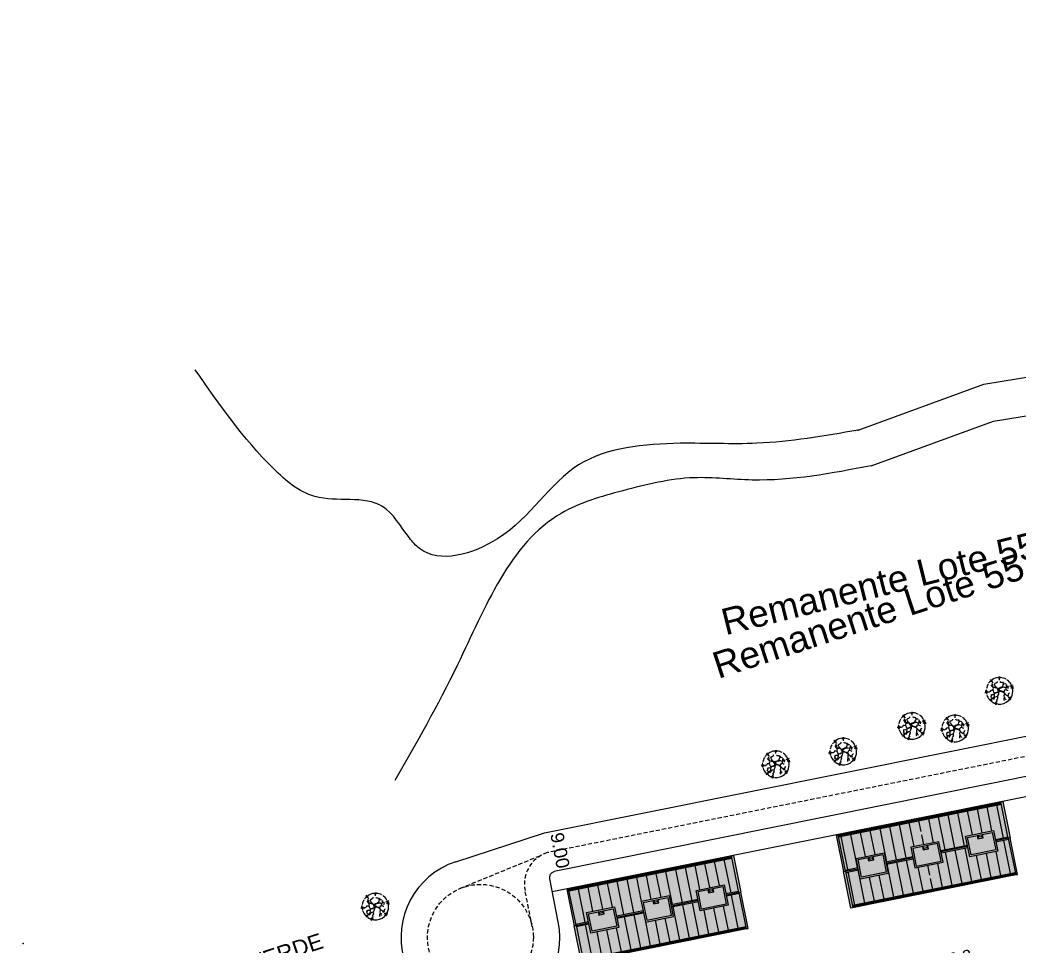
# Model space of a CAD drawing. Header units: millimetres. Extents: x -129 to 3172, y -143 to 919.
# Drawn here: x 1524.4 to 1675.5, y 736.6 to 876.7 of the extents above; entities that cross this region are included whole.
import ezdxf

# ---------------------------------------------------------------- set-up
doc = ezdxf.new("R2010")
doc.units = ezdxf.units.MM
doc.header["$LTSCALE"] = 0.1
doc.linetypes.add('HIDDEN', pattern=[9.525, 6.35, -3.175])
for name, color, linetype in [('00 LOTES', 2, 'Continuous'), ('00 LOTES TEXTO', 4, 'Continuous'), ('01', 1, 'Continuous'), ('02', 2, 'Continuous'), ('03', 3, 'Continuous'), ('CALLE_EXISTENTE', 40, 'Continuous'), ('CALLES INTERNAS', 1, 'Continuous'), ('NOMEPUNTO', 7, 'Continuous'), ('PIE_BARDA', 160, 'Continuous'), ('PLANO', 7, 'Continuous'), ('PUNTI', 7, 'Continuous')]:
    doc.layers.add(name, color=color, linetype=linetype)
doc.styles.add('ARIAL', font='arial.ttf')
doc.styles.get("Standard").update_dxf_attribs({"font": 'arial.ttf'})
doc.dimstyles.new('cota sin lineas', dxfattribs={"dimtxt": 1.8, "dimasz": 1, "dimexe": 1.25, "dimexo": 0.625, "dimgap": 1, "dimtad": 1, "dimdec": 1, "dimzin": 12, "dimdsep": 46, "dimtxsty": 'Standard', "dimblk": 'NONE', "dimcen": 2.5, "dimse1": 1, "dimse2": 1, "dimsd1": 1, "dimsd2": 1, "dimaunit": 1, "dimadec": 1, "dimazin": 3, "dimtfac": 1, "dimtdec": 1, "dimtix": 1, "dimtofl": 0, "dimtmove": 0, "dimatfit": 3, "dimldrblk": 'NONE', "dimfxl": 1, "dimarcsym": 2})
pattern_1 = [(90, (1808.4352, 457.331), (-1.5, 9e-17), [])]

# ---------------------------------------------------------------- blocks, each defined once
blk = doc.blocks.new('planta de techos')
at = {"true_color": 0x9fc6b6}
blk.add_hatch(color=253, dxfattribs=at).paths.add_polyline_path([(0.22, 11.14), (25.92, 11.14), (25.92, -0.1), (0.22, -0.1)])
at = {"layer": '01'}
h = blk.add_hatch(dxfattribs=at)
h.set_pattern_fill('_USER', color=251, scale=1.5, angle=90, style=0, pattern_type=0)
h.set_pattern_definition(pattern_1)
h.paths.add_polyline_path([(6.49, 7.36), (2.77, 7.36), (2.77, 7.11), (6.49, 7.11)], flags=17)
h.paths.add_polyline_path([(14.93, 7.36), (11.21, 7.36), (11.21, 7.11), (14.93, 7.11)], flags=17)
h.paths.add_polyline_path([(23.37, 7.36), (19.65, 7.36), (19.65, 7.11), (23.37, 7.11)], flags=17)
h.paths.add_polyline_path([(25.62, 10.81), (0.52, 10.81), (0.52, 5.69), (2.47, 5.69), (2.47, 7.11), (2.77, 7.11), (2.77, 7.36), (6.49, 7.36), (6.49, 7.11), (6.79, 7.11), (6.79, 5.69), (10.91, 5.69), (10.91, 7.11), (11.21, 7.11), (11.21, 7.36), (14.93, 7.36), (14.93, 7.11), (15.23, 7.11), (15.23, 5.69), (19.35, 5.69), (19.35, 7.11), (19.65, 7.11), (19.65, 7.36), (23.37, 7.36), (23.37, 7.11), (23.67, 7.11), (23.67, 5.69), (25.62, 5.69)])
h.paths.add_polyline_path([(13.4, 8.95), (13.24, 8.95), (13.24, 8.65), (13.07, 8.65), (12.9, 8.65), (12.9, 8.95), (12.74, 8.95), (13.07, 9.28)], flags=16)
h = blk.add_hatch(dxfattribs=at)
h.set_pattern_fill('_USER', color=251, scale=1.5, angle=90, style=0, pattern_type=0)
h.set_pattern_definition(pattern_1)
h.paths.add_polyline_path([(13.4, 2.09), (13.24, 2.09), (13.24, 2.39), (13.07, 2.39), (12.9, 2.39), (12.9, 2.09), (12.74, 2.09), (13.07, 1.76)], flags=0)
h.paths.add_polyline_path([(25.62, 5.35), (23.67, 5.35), (23.67, 3.93), (19.35, 3.93), (19.35, 5.35), (15.23, 5.35), (15.23, 3.93), (10.91, 3.93), (10.91, 5.35), (6.79, 5.35), (6.79, 3.93), (2.47, 3.93), (2.47, 5.35), (0.52, 5.35), (0.52, 0.23), (25.62, 0.23)])
h.paths.add_polyline_path([(12.74, 2.09), (12.9, 2.09), (12.9, 2.39), (13.07, 2.39), (13.24, 2.39), (13.24, 2.09), (13.4, 2.09), (13.07, 1.76)], flags=0)
h.paths.add_polyline_path([(13.4, 2.09), (13.24, 2.09), (13.24, 2.39), (13.07, 2.39), (12.9, 2.39), (12.9, 2.09), (12.74, 2.09), (13.07, 1.76)], flags=16)
for p, q in [((0.22, 11.14), (25.92, 11.14)), ((0.52, 10.81), (25.62, 10.81)), ((0.52, 5.69), (2.47, 5.69)), ((0.52, 5.35), (2.47, 5.35)), ((6.79, 5.69), (10.91, 5.69)), ((6.79, 5.35), (10.91, 5.35)), ((19.35, 5.69), (15.23, 5.69)), ((19.35, 5.35), (15.23, 5.35)), ((25.62, 5.69), (23.67, 5.69)), ((25.62, 5.35), (23.67, 5.35)), ((25.62, 0.23), (0.52, 0.23)), ((25.92, -0.1), (0.22, -0.1))]:
    blk.add_line(p, q, dxfattribs=at)
at = {"layer": '01', "color": 252}
for p, q in [((0.52, 11.07), (25.62, 11.07)), ((0.52, 10.98), (25.62, 10.98)), ((0.52, 10.92), (1.02, 10.92)), ((1.17, 10.92), (24.97, 10.92)), ((25.12, 10.92), (25.62, 10.92)), ((1.02, 0.12), (0.52, 0.12)), ((25.62, 0.06), (0.52, 0.06)), ((24.97, 0.12), (1.17, 0.12)), ((25.62, 0.12), (25.12, 0.12)), ((25.62, -0.03), (0.52, -0.03))]:
    blk.add_line(p, q, dxfattribs=at)
at = {"layer": '01'}
for points in [[(4.22, 6.86), (4.22, 6.36), (5.04, 6.36), (5.04, 6.86)], [(4.22, 6.36), (4.43, 6.61), (4.22, 6.86)], [(4.43, 6.61), (4.83, 6.61)], [(5.04, 6.36), (4.83, 6.61), (5.04, 6.86)], [(12.66, 6.86), (12.66, 6.36), (13.48, 6.36), (13.48, 6.86)], [(12.66, 6.36), (12.87, 6.61), (12.66, 6.86)], [(12.87, 6.61), (13.27, 6.61)], [(13.48, 6.36), (13.27, 6.61), (13.48, 6.86)], [(21.1, 6.86), (21.1, 6.36), (21.92, 6.36), (21.92, 6.86)], [(21.1, 6.36), (21.31, 6.61), (21.1, 6.86)], [(21.31, 6.61), (21.71, 6.61)], [(21.92, 6.36), (21.71, 6.61), (21.92, 6.86)]]:
    blk.add_lwpolyline(points, dxfattribs=at)
at = {"layer": '01', "ltscale": 0.01}
for centre in [(1.1, 10.9), (25.04, 10.9), (1.1, 0.14), (25.04, 0.14)]:
    blk.add_circle(centre, 0.075, dxfattribs=at)
at = {"layer": '02'}
for p, q in [((0.22, 5.52), (2.47, 5.52)), ((6.79, 5.52), (10.91, 5.52)), ((19.35, 5.52), (15.23, 5.52)), ((25.92, 5.52), (23.67, 5.52))]:
    blk.add_line(p, q, dxfattribs=at)
for points in [[(0.22, 5.52), (0.52, 5.52), (0.52, 11.14), (0.22, 11.14)], [(25.92, 5.52), (25.62, 5.52), (25.62, 11.14), (25.92, 11.14)], [(0.22, 5.52), (0.52, 5.52), (0.52, -0.1), (0.22, -0.1)], [(25.92, 5.52), (25.62, 5.52), (25.62, -0.1), (25.92, -0.1)]]:
    blk.add_lwpolyline(points, close=True, dxfattribs=at)
at = {"layer": '03'}
for points in [[(6.79, 7.11), (6.79, 7.11), (6.79, 3.93), (2.47, 3.93), (2.47, 7.11), (2.47, 7.11)], [(6.54, 6.86), (6.54, 4.18), (2.72, 4.18), (2.72, 6.86)], [(10.91, 7.11), (10.91, 7.11), (10.91, 3.93), (15.23, 3.93), (15.23, 7.11), (15.23, 7.11)], [(11.16, 6.86), (11.16, 4.18), (14.98, 4.18), (14.98, 6.86)], [(23.67, 7.11), (23.67, 7.11), (23.67, 3.93), (19.35, 3.93), (19.35, 7.11), (19.35, 7.11)], [(23.42, 6.86), (23.42, 4.18), (19.6, 4.18), (19.6, 6.86)]]:
    blk.add_lwpolyline(points, close=True, dxfattribs=at)
blk = doc.blocks.new('Arpln016')
at = {"color": 0}
for p, q in [((0.112, 0.626), (0.111, 0.573)), ((0.146, 0.629), (0.128, 0.528)), ((0.18, 0.641), (0.137, 0.472)), ((0.225, 0.594), (0.192, 0.533)), ((0.442, 0.473), (0.324, 0.353)), ((0.378, 0.489), (0.346, 0.465)), ((0.398, 0.47), (0.35, 0.419)), ((-0.521, 0.277), (-0.562, 0.304)), ((-0.491, 0.282), (-0.561, 0.345)), ((-0.412, 0.303), (-0.533, 0.418)), ((-0.423, 0.28), (-0.533, 0.356)), ((-0.423, 0.384), (-0.464, 0.443)), ((-0.412, 0.414), (-0.441, 0.45)), ((0.453, 0.437), (0.389, 0.381)), ((0.451, 0.408), (0.427, 0.386)), ((0.686, 0.056), (0.488, 0.037)), ((0.672, 0.036), (0.525, 0.022)), ((0.665, -0.008), (0.554, 0.006)), ((0.64, 0.091), (0.571, 0.084)), ((0.617, 0.124), (0.589, 0.118)), ((-0.579, -0.116), (-0.67, -0.139)), ((-0.554, -0.187), (-0.65, -0.183)), ((-0.491, -0.227), (-0.641, -0.288)), ((-0.59, -0.096), (-0.624, -0.1)), ((-0.528, -0.146), (-0.621, -0.166)), ((-0.532, -0.206), (-0.612, -0.239)), ((-0.532, -0.278), (-0.578, -0.292)), ((0.436, -0.544), (0.31, -0.385)), ((0.391, -0.539), (0.35, -0.464)), ((0.435, -0.488), (0.392, -0.435)), ((0.457, -0.459), (0.431, -0.433)), ((0.647, -0.04), (0.601, -0.034)), ((0.625, -0.069), (0.612, -0.067)), ((-0.033, -0.639), (-0.034, -0.608)), ((-0.022, -0.666), (-0.02, -0.594)), ((0.006, -0.676), (0.008, -0.515)), ((0.024, -0.645), (0.024, -0.61)), ((0.051, -0.646), (0.047, -0.597)), ((0.366, -0.54), (0.342, -0.493))]:
    blk.add_line(p, q, dxfattribs=at)
for points in [[(0.083, 0.319), (0.116, 0.372), (0.139, 0.426), (0.128, 0.476), (0.128, 0.491)], [(-0.396, 0.212), (-0.419, 0.156), (-0.45, 0.105), (-0.471, 0.097)], [(0.01, 0.008), (-0.042, 0.002), (-0.096, 0.023), (-0.16, 0.044), (-0.21, 0.088), (-0.26, 0.144), (-0.311, 0.18), (-0.353, 0.233), (-0.407, 0.206), (-0.442, 0.192)], [(-0.351, 0.23), (-0.4, 0.242), (-0.411, 0.251)], [(-0.177, 0.035), (-0.227, -0.001), (-0.26, -0.051), (-0.309, -0.066), (-0.361, -0.033), (-0.394, -0.028)], [(-0.243, 0.352), (-0.287, 0.405), (-0.287, 0.414)], [(-0.233, 0.124), (-0.216, 0.18), (-0.206, 0.23), (-0.216, 0.292), (-0.266, 0.319), (-0.268, 0.325)], [(-0.004, -0.017), (-0.027, -0.025), (-0.077, -0.001), (-0.129, 0.014), (-0.181, 0.041), (-0.222, 0.094), (-0.235, 0.126)], [(-0.216, 0.292), (-0.196, 0.352), (-0.196, 0.419), (-0.227, 0.452)], [(0.031, 0.038), (0.043, 0.088), (0.055, 0.139), (0.072, 0.189), (0.101, 0.242), (0.095, 0.292), (0.103, 0.342), (0.107, 0.352)], [(0.033, 0.038), (0.082, 0.07), (0.132, 0.088), (0.182, 0.097), (0.232, 0.115), (0.238, 0.126)], [(0.033, 0.041), (0.033, 0.044)], [(0.037, 0.023), (0.066, 0.044), (0.118, 0.065), (0.174, 0.088), (0.226, 0.105), (0.257, 0.156), (0.248, 0.206), (0.255, 0.257), (0.261, 0.307), (0.311, 0.334), (0.338, 0.363)], [(0.037, 0.023), (0.057, -0.028), (0.078, -0.081), (0.116, -0.131), (0.17, -0.149), (0.221, -0.151), (0.273, -0.164), (0.303, -0.22), (0.305, -0.273), (0.33, -0.326), (0.373, -0.318)], [(0.103, 0.248), (0.164, 0.265), (0.232, 0.301), (0.274, 0.355), (0.288, 0.405)], [(0.228, 0.1), (0.259, 0.046), (0.286, -0.015), (0.35, -0.039), (0.41, -0.033), (0.438, 0.023), (0.487, 0.044), (0.504, 0.046)], [(0.259, 0.159), (0.311, 0.171), (0.363, 0.174), (0.412, 0.185), (0.381, 0.236), (0.417, 0.286), (0.419, 0.289)], [(0.313, 0.337), (0.367, 0.328), (0.394, 0.316)], [(-0.4, -0.108), (-0.407, -0.158), (-0.426, -0.188)], [(-0.376, -0.208), (-0.423, -0.19)], [(0.025, -0.007), (0.023, -0.057), (0.029, -0.108), (-0.007, -0.158), (-0.067, -0.178), (-0.118, -0.19), (-0.168, -0.188), (-0.22, -0.185), (-0.276, -0.161), (-0.326, -0.167), (-0.374, -0.208), (-0.388, -0.252)], [(-0.307, -0.066), (-0.309, -0.119), (-0.326, -0.175), (-0.334, -0.226), (-0.337, -0.279), (-0.347, -0.297)], [(-0.106, -0.188), (-0.158, -0.232), (-0.177, -0.282), (-0.202, -0.338), (-0.259, -0.344), (-0.295, -0.329)], [(-0.243, -0.342), (-0.189, -0.35), (-0.21, -0.398)], [(-0.004, -0.018), (0.008, -0.069), (-0.004, -0.122), (-0.056, -0.151), (-0.106, -0.175), (-0.156, -0.178), (-0.206, -0.188), (-0.218, -0.185)], [(-0.2, -0.335), (-0.171, -0.385), (-0.12, -0.401), (-0.059, -0.403), (-0.038, -0.442)], [(-0.173, -0.388), (-0.17, -0.424)], [(0.029, -0.007), (0.044, -0.06), (0.08, -0.11), (0.132, -0.151), (0.185, -0.155), (0.236, -0.161), (0.255, -0.164)], [(0.135, -0.155), (0.174, -0.205), (0.209, -0.255), (0.238, -0.312), (0.196, -0.362), (0.147, -0.385), (0.097, -0.424), (0.099, -0.448)], [(0.28, -0.015), (0.29, -0.075), (0.274, -0.128), (0.313, -0.188), (0.354, -0.238), (0.396, -0.282)]]:
    blk.add_lwpolyline(points, dxfattribs=at)
for centre, radius, start, end in [((0, -0.011), 0.622, 83.5054, 132.0912), ((0, -0.011), 0.622, 55.3181, 66.4192), ((0, -0.011), 0.622, 152.402, 184.6709), ((0, -0.011), 0.622, 16.5005, 40.702), ((0, -0.011), 0.622, 208.935, 235.868), ((0.002, -0.044), 0.0755, 269.4366, 270.2669), ((0, -0.011), 0.622, 317.9939, 324.9207), ((-0.002, -0.012), 0.622, 329.2549, 349.861), ((-0.002, -0.012), 0.622, 240.5954, 264.9599), ((0, -0.011), 0.622, 275.1155, 302.961)]:
    blk.add_arc(centre, radius, start, end, dxfattribs=at)
blk = doc.blocks.new('*D284')
at = {"layer": 'Defpoints', "color": 0, "transparency": 16777216}
for p in [(1688.24, 737.25), (1534.73, 707.89), (1535.48, 703.92)]:
    blk.add_point(p, dxfattribs=at)
at = {"layer": '00 LOTES', "color": 0, "transparency": 16777216, "insert": (1612, 720.51), "char_height": 1.8, "attachment_point": 5, "rotation": 10.8292}
blk.add_mtext('156.3', dxfattribs=at)
blk = doc.blocks.new('_None')
blk = doc.blocks.new('*D285')
at = {"layer": 'Defpoints', "color": 0, "transparency": 16777216}
for p in [(1796.28, 757.92), (1796.28, 757.92), (1534.73, 707.89)]:
    blk.add_point(p, dxfattribs=at)
at = {"layer": '00 LOTES', "color": 0, "transparency": 16777216, "insert": (1665.14, 734.79), "char_height": 1.8, "attachment_point": 5, "rotation": 10.8292}
blk.add_mtext('266.3', dxfattribs=at)
blk = doc.blocks.new('*D300')
at = {"layer": 'Defpoints', "color": 0, "transparency": 16777216}
for p in [(1688.24, 737.25), (1534.73, 707.89), (1535.48, 703.92)]:
    blk.add_point(p, dxfattribs=at)
at = {"layer": '00 LOTES', "color": 0, "transparency": 16777216, "insert": (1612, 720.51), "char_height": 1.8, "attachment_point": 5, "rotation": 10.8292}
blk.add_mtext('156.3', dxfattribs=at)
blk = doc.blocks.new('*D301')
at = {"layer": 'Defpoints', "color": 0, "transparency": 16777216}
for p in [(1796.28, 757.92), (1796.28, 757.92), (1534.73, 707.89)]:
    blk.add_point(p, dxfattribs=at)
at = {"layer": '00 LOTES', "color": 0, "transparency": 16777216, "insert": (1665.14, 734.79), "char_height": 1.8, "attachment_point": 5, "rotation": 10.8292}
blk.add_mtext('266.3', dxfattribs=at)

msp = doc.modelspace()

# ---------------------------------------------------------------- linework, layer by layer
at = {"layer": 'CALLE_EXISTENTE', "color": 0}
msp.add_lwpolyline([(1653.035, 809.312), (1671.518, 816.038), (1686.118, 818.44), (1702.299, 821.102), (1720.919, 832.019), (1744.861, 844.648), (1772.308, 857.127), (1801.585, 865.908), (1825.726, 870.919), (1835.669, 870.85), (1846.697, 869.268), (1870.027, 863.466), (1901.21, 855.857), (1950.824, 839.29)], dxfattribs=at)
msp.add_spline([(1653.035, 809.312), (1635.067, 807.163), (1626.267, 807.501), (1615.502, 805.535), (1606.188, 802.118), (1590.526, 779.224), (1581.059, 761.742)], degree=3, dxfattribs=at)
at = {"layer": 'CALLES INTERNAS'}
for p, q in [((1603.664, 753.861), (1702.285, 773.644)), ((1603.664, 753.861), (1702.285, 773.644)), ((1711.365, 769.348), (1605.137, 748.029, 0)), ((1711.365, 769.348), (1605.137, 748.029, 0)), ((1590.261, 749.47, 0), (1603.664, 753.861, 0)), ((1590.261, 749.47, 0), (1603.664, 753.861, 0))]:
    msp.add_line(p, q, dxfattribs=at)
at = {"layer": 'CALLES INTERNAS', "linetype": 'HIDDEN'}
for p, q in [((1710.775, 772.289), (1604.203, 750.88, 0)), ((1710.775, 772.289), (1604.203, 750.88, 0)), ((1590.96, 745.467, 0), (1603.303, 750.523, 0)), ((1590.96, 745.467, 0), (1603.303, 750.523, 0))]:
    msp.add_line(p, q, dxfattribs=at)
at = {"layer": 'CALLES INTERNAS'}
msp.add_lwpolyline([(1711.853, 766.384), (1604.861, 744.922)], dxfattribs=at)
msp.add_lwpolyline([(1711.853, 766.384), (1604.861, 744.922)], dxfattribs=at)
at = {"layer": 'CALLES INTERNAS', "linetype": 'HIDDEN', "elevation": 0}
msp.add_lwpolyline([(1601.841, 739.642), (1600.742, 745.122, -0.3798785), (1604.087, 750.857, -0.3798785)], format="xyb", dxfattribs=at)
msp.add_lwpolyline([(1601.841, 739.642), (1600.742, 745.122, -0.3798785), (1604.087, 750.857, -0.3798785)], format="xyb", dxfattribs=at)
at = {"layer": 'CALLES INTERNAS', "elevation": 0}
msp.add_lwpolyline([(1605.763, 740.426), (1604.468, 746.882, -0.3798785), (1605.137, 748.029), (1605.137, 748.029)], format="xyb", dxfattribs=at)
msp.add_lwpolyline([(1605.763, 740.426), (1604.468, 746.882, -0.3798785), (1605.137, 748.029), (1605.137, 748.029)], format="xyb", dxfattribs=at)
at = {"layer": 'CALLES INTERNAS', "linetype": 'HIDDEN'}
msp.add_circle((1593.998, 738.066, 0), 8, dxfattribs=at)
msp.add_circle((1593.998, 738.066, 0), 8, dxfattribs=at)
at = {"layer": 'CALLES INTERNAS'}
msp.add_arc((1593.998, 738.066, 0), 12, 108.14095, 11.34378, dxfattribs=at)
msp.add_arc((1593.998, 738.066, 0), 12, 108.14095, 11.34378, dxfattribs=at)
at = {"layer": 'PIE_BARDA', "color": 0}
msp.add_lwpolyline([(1651.07, 814.712), (1670.057, 821.62), (1685.185, 824.109), (1700.313, 826.598), (1718.124, 837.041), (1742.329, 849.808), (1770.285, 862.518), (1800.173, 871.483), (1825.156, 876.669), (1836.099, 876.592), (1847.801, 874.914), (1871.401, 869.045), (1902.804, 861.383), (1952.644, 844.74)], dxfattribs=at)
msp.add_spline([(1651.07, 814.712), (1635.759, 812.708), (1624.198, 812.705), (1608.828, 809.439), (1596.585, 798.295), (1584.805, 796.796), (1583.256, 798.427), (1579.177, 803.181), (1568.977, 804.672), (1562.722, 808.882), (1550.893, 823.823)], degree=3, dxfattribs=at)
at = {"layer": 'PUNTI'}
for p in [(1651.07, 814.712), (1524.899, 737.147)]:
    msp.add_point(p, dxfattribs=at)

# ---------------------------------------------------------------- block references
at = {"linetype": 'ByBlock', "xscale": 3.230934026814514, "yscale": 3.230934026814514, "zscale": 3.230934026814514, "rotation": 180.522283586837}
for p in [(1672.443, 775.279), (1672.443, 775.279), (1659.217, 769.956), (1659.217, 769.956), (1665.739, 769.589), (1665.739, 769.589), (1648.839, 766.101), (1648.839, 766.101), (1638.644, 764.173), (1638.644, 764.173), (1578.119, 742.668), (1578.119, 742.668)]:
    msp.add_blockref('Arpln016', p, dxfattribs=at)
for p, rotation in [((1649.753, 742.535, 0), 11.40721194880397), ((1649.753, 742.535, 0), 11.40721194879746), ((1609.024, 734.365), 11.40721194880397), ((1609.024, 734.365), 11.40721194879746)]:
    msp.add_blockref('planta de techos', p, dxfattribs=dict(rotation=rotation))

# ---------------------------------------------------------------- texts
at = {"layer": '00 LOTES', "color": 1, "style": 'ARIAL'}
msp.add_text('9.00', height=2, rotation=280.82997, dxfattribs=at).set_placement((1604.543, 753.673))
msp.add_text('9.00', height=2, rotation=280.82997, dxfattribs=at).set_placement((1604.543, 753.673))
at = {"layer": '00 LOTES TEXTO', "color": 3, "ltscale": 0.5, "style": 'ARIAL'}
msp.add_text('ESPACIO VERDE', height=2.40157, rotation=18.14095, dxfattribs=at).set_placement((1544.41, 727.961))
msp.add_text('ESPACIO VERDE', height=2.40157, rotation=18.14095, dxfattribs=at).set_placement((1544.41, 727.961))
at = {"layer": 'CALLE_EXISTENTE', "color": 0}
msp.add_text('Remanente Lote 55 a1', height=4, rotation=18.14096, dxfattribs=at).set_placement((1629.927, 777.107))
at = {"layer": 'NOMEPUNTO'}
for s, p in [('3', (1650.583, 814.296)), ('4', (1524.412, 736.731))]:
    msp.add_text(s, height=0.2, rotation=1.85431, dxfattribs=at).set_placement(p)
at = {"layer": 'PLANO', "color": 0}
msp.add_text('Remanente Lote 55 a1', height=4, rotation=14.03747, dxfattribs=at).set_placement((1631.013, 783.682))

# ---------------------------------------------------------------- dimensions: what is measured, and where the dimension line sits
at = {"layer": '00 LOTES'}
for picture in ['*D285', '*D301']:
    dim = msp.add_aligned_dim(p1=(1534.726, 707.888), p2=(1796.278, 757.92), distance=0, dimstyle='cota sin lineas', dxfattribs=at)
    dim.commit()
    dim.dimension.update_dxf_attribs({"geometry": picture, "text_midpoint": (1665.141, 734.789)})
for picture in ['*D284', '*D300']:
    dim = msp.add_linear_dim(base=(1535.485, 703.921), p1=(1688.237, 737.253), p2=(1534.726, 707.888), angle=190.82917, dimstyle='cota sin lineas', dxfattribs=at)
    dim.commit()
    dim.dimension.update_dxf_attribs({"geometry": picture, "text_midpoint": (1612.357, 718.626), "dimtype": 161})

doc.saveas('drawing.dxf')
